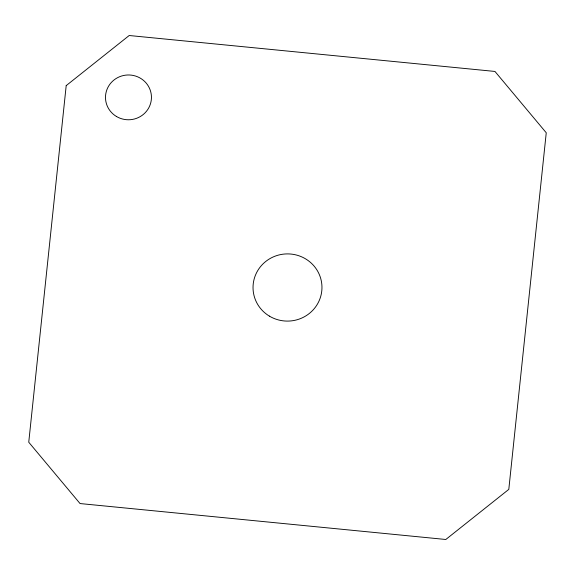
<?xml version="1.0" encoding="UTF-8"?>
<svg xmlns="http://www.w3.org/2000/svg" width="575" height="575" viewBox="0 0 575 575"><rect width="100%" height="100%" fill="white"/><g stroke="black" fill="none" stroke-linecap="round" stroke-linejoin="round"><path stroke-width="0.86" d="M66.197 85.618L28.75 442.225L80.047 503.556L445.805 539.487L508.803 489.382L546.25 132.775L494.953 71.444L129.195 35.513L66.197 85.618M269.359 316.099A34.471 33.602 -1.8 0 0 321.95 288.478A34.471 33.602 -1.8 0 0 271.184 257.923A34.471 33.602 -1.8 0 0 269.359 316.099M116.38 116.438A22.978 22.396 -1.8 0 0 151.441 98.016A22.978 22.396 -1.8 0 0 117.602 77.654A22.978 22.396 -1.8 0 0 116.38 116.438"/></g></svg>
